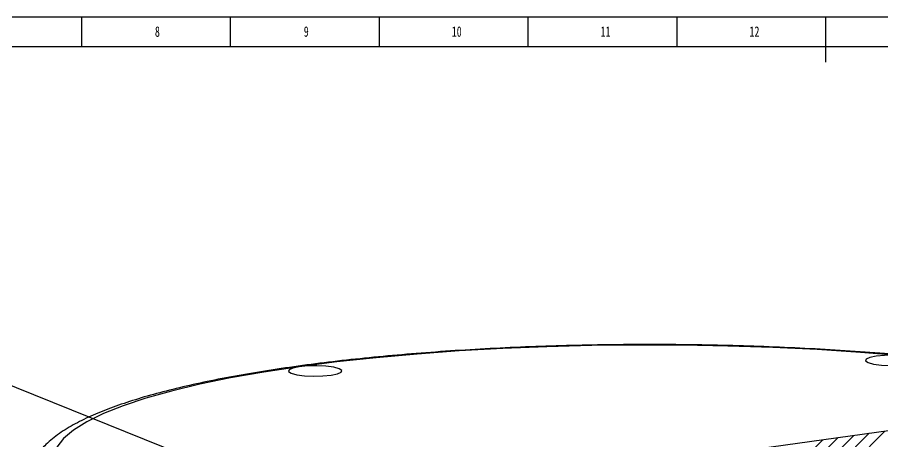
# Model space of a CAD drawing. Header units: millimetres. Extents: x 0 to 1189, y 0 to 841.
# Drawn here: x 330.5 to 621.2, y 698.7 to 841 of the extents above; entities that cross this region are included whole.
import ezdxf

# ---------------------------------------------------------------- set-up
doc = ezdxf.new("R2010")
doc.units = ezdxf.units.MM
doc.layers.add('10', color=7, linetype='Continuous')
doc.layers.add('5', color=7, linetype='Continuous')
doc.styles.add('SLDTEXTSTYLE5', font='TXT', dxfattribs={"width": 0.7})
doc.dimstyles.new('SLDDIMSTYLE0', dxfattribs={"dimtxt": 0.18, "dimasz": 1.016, "dimexe": 0, "dimexo": 0.0625, "dimgap": 0, "dimtad": 0, "dimtih": 1, "dimtoh": 1, "dimdec": 0, "dimrnd": 1e-09, "dimzin": 0, "dimdsep": 46, "dimtxsty": 'Standard', "dimblk1": 'DOT', "dimblk2": 'DOT', "dimsah": 1, "dimcen": 0.09, "dimadec": 0, "dimazin": 0, "dimtfac": 1.016, "dimtdec": 0, "dimtofl": 0, "dimtmove": 0, "dimatfit": 3, "dimldrblk": 'DOT', "dimfxl": 0, "dimfrac": 2, "dimtolj": 1, "dimtzin": 0, "dimarcsym": 0})

# ---------------------------------------------------------------- blocks, each defined once
blk = doc.blocks.new('SW_HATCH_0')
at = {"color": 0, "linetype": 'Continuous', "lineweight": 18}
for p, q in [((21.8, 385.5), (32.05, 395.75)), ((27.02, 386.23), (37.27, 396.48)), ((32.23, 386.95), (42.48, 397.2)), ((11.37, 384.05), (21.62, 394.3)), ((16.58, 384.77), (26.84, 395.03))]:
    blk.add_line(p, q, dxfattribs=at)
blk = doc.blocks.new('_Dot')
at = {"color": 0, "linetype": 'ByBlock', "lineweight": -2}
blk.add_line((-0.5, 0), (-1, 0), dxfattribs=at)
at = {"color": 0, "linetype": 'ByBlock', "const_width": 0.5}
blk.add_lwpolyline([(-0.25, 0, 1), (0.25, 0, 1)], format="xyb", close=True, dxfattribs=at)

msp = doc.modelspace()

# ---------------------------------------------------------------- linework, layer by layer
at = {"color": 7, "linetype": 'Continuous', "lineweight": 25}
msp.add_line((710.53, 714.51), (382.5, 668.88), dxfattribs=at)
at = {"color": 7, "linetype": 'Continuous', "lineweight": 25, "flags": 128}
for points in [[(627.9, 727.5), (613.69, 728.62), (599.11, 729.54), (584.24, 730.25), (569.15, 730.74), (553.93, 731.01), (538.68, 731.06), (523.47, 730.89), (508.38, 730.51), (493.52, 729.9), (478.94, 729.08), (464.75, 728.06), (451.01, 726.83), (437.8, 725.4), (425.21, 723.78)], [(627.9, 727.5), (624.86, 727.65), (621.76, 727.59), (618.96, 727.34), (616.81, 726.91), (615.56, 726.36), (615.37, 725.76), (616.26, 725.17), (618.11, 724.68), (620.72, 724.34), (623.76, 724.19), (626.86, 724.25), (629.66, 724.5), (631.81, 724.93), (633.06, 725.48), (633.25, 726.08), (632.37, 726.67), (630.51, 727.16), (627.9, 727.5)], [(425.21, 723.78), (413.29, 721.99), (402.12, 720.02), (391.75, 717.9), (382.25, 715.63), (373.67, 713.23), (366.06, 710.71), (359.45, 708.08), (353.89, 705.35), (349.41, 702.56), (346.03, 699.7), (343.77, 696.79), (342.65, 693.86), (342.67, 690.92), (343.82, 687.98)], [(425.21, 723.78), (423.06, 723.35), (421.81, 722.8), (421.62, 722.2), (422.51, 721.62), (424.36, 721.13), (426.97, 720.79), (430.01, 720.64), (433.11, 720.69), (435.91, 720.95), (438.06, 721.38), (439.31, 721.93), (439.5, 722.53), (438.62, 723.11), (436.76, 723.6), (434.15, 723.95), (431.11, 724.1), (428.01, 724.04), (425.21, 723.78)]]:
    msp.add_lwpolyline(points, dxfattribs=at)
at = {"color": 7, "linetype": 'Continuous', "lineweight": 25}
msp.add_open_spline([(712.8, 714.38), (711.27, 714.78), (706.81, 715.93), (698.87, 717.74), (688.77, 719.77), (678.05, 721.64), (666.78, 723.35), (654.97, 724.92), (642.7, 726.32), (630, 727.55), (616.94, 728.61), (603.57, 729.5), (589.94, 730.21), (576.12, 730.74), (562.17, 731.09), (548.15, 731.25), (534.12, 731.23), (520.15, 731.03), (506.3, 730.64), (492.63, 730.07), (479.2, 729.32), (466.07, 728.39), (453.3, 727.3), (440.94, 726.03), (429.05, 724.59), (417.67, 723), (406.86, 721.25), (396.65, 719.35), (387.09, 717.3), (378.2, 715.11), (370.02, 712.76), (362.55, 710.26), (355.81, 707.58), (349.79, 704.67), (344.49, 701.45), (340.28, 698.06), (337.14, 694.53), (335.06, 691.02), (333.73, 687.43), (333.61, 684.98), (333.56, 683.84)], degree=3, knots=[0, 0, 0, 0, 0.014304, 0.04193, 0.069424, 0.096803, 0.124098, 0.151328, 0.178511, 0.205657, 0.232775, 0.259871, 0.286951, 0.314019, 0.34108, 0.368135, 0.395189, 0.422244, 0.449302, 0.476366, 0.50344, 0.530527, 0.557632, 0.58476, 0.611918, 0.639115, 0.666362, 0.693675, 0.721074, 0.748589, 0.776264, 0.804159, 0.832369, 0.861024, 0.89028, 0.920121, 0.943455, 0.964108, 0.98319, 1, 1, 1, 1], dxfattribs=at)
at = {"layer": '5', "color": 7}
msp.add_line((1189, 841), (0, 841), dxfattribs=at)
at = {"layer": '5'}
for p, q in [((352, 841), (352, 831.05)), ((402, 841), (402, 831.05)), ((452, 841), (452, 831.05)), ((502, 841), (502, 831.05)), ((552, 841), (552, 831.05))]:
    msp.add_line(p, q, dxfattribs=at)
at = {"layer": '5', "lineweight": 25}
msp.add_line((602, 841), (602, 826), dxfattribs=at)
at = {"layer": '5', "color": 7, "lineweight": 25}
msp.add_line((1179, 831.05), (25, 831.05), dxfattribs=at)

# ---------------------------------------------------------------- block references
at = {"color": 7, "linetype": 'Continuous', "lineweight": 18}
msp.add_blockref('SW_HATCH_0', (579.4, 304.98), dxfattribs=at)

# ---------------------------------------------------------------- texts
at = {"layer": '10', "char_height": 3.5, "attachment_point": 2, "style": 'SLDTEXTSTYLE5'}
for s, insert in [('8', (377.55, 837.98)), ('9', (427.55, 837.98)), ('10', (478.09, 837.98)), ('11', (528.09, 837.98)), ('12', (578.09, 837.98))]:
    msp.add_mtext(s, dxfattribs=dict(at, insert=insert))

# ---------------------------------------------------------------- leaders
at = {"layer": '10'}
msp.add_leader([(406.85, 685.91), (274.41, 739.13)], dimstyle='SLDDIMSTYLE0', dxfattribs=at)

doc.saveas('drawing.dxf')
